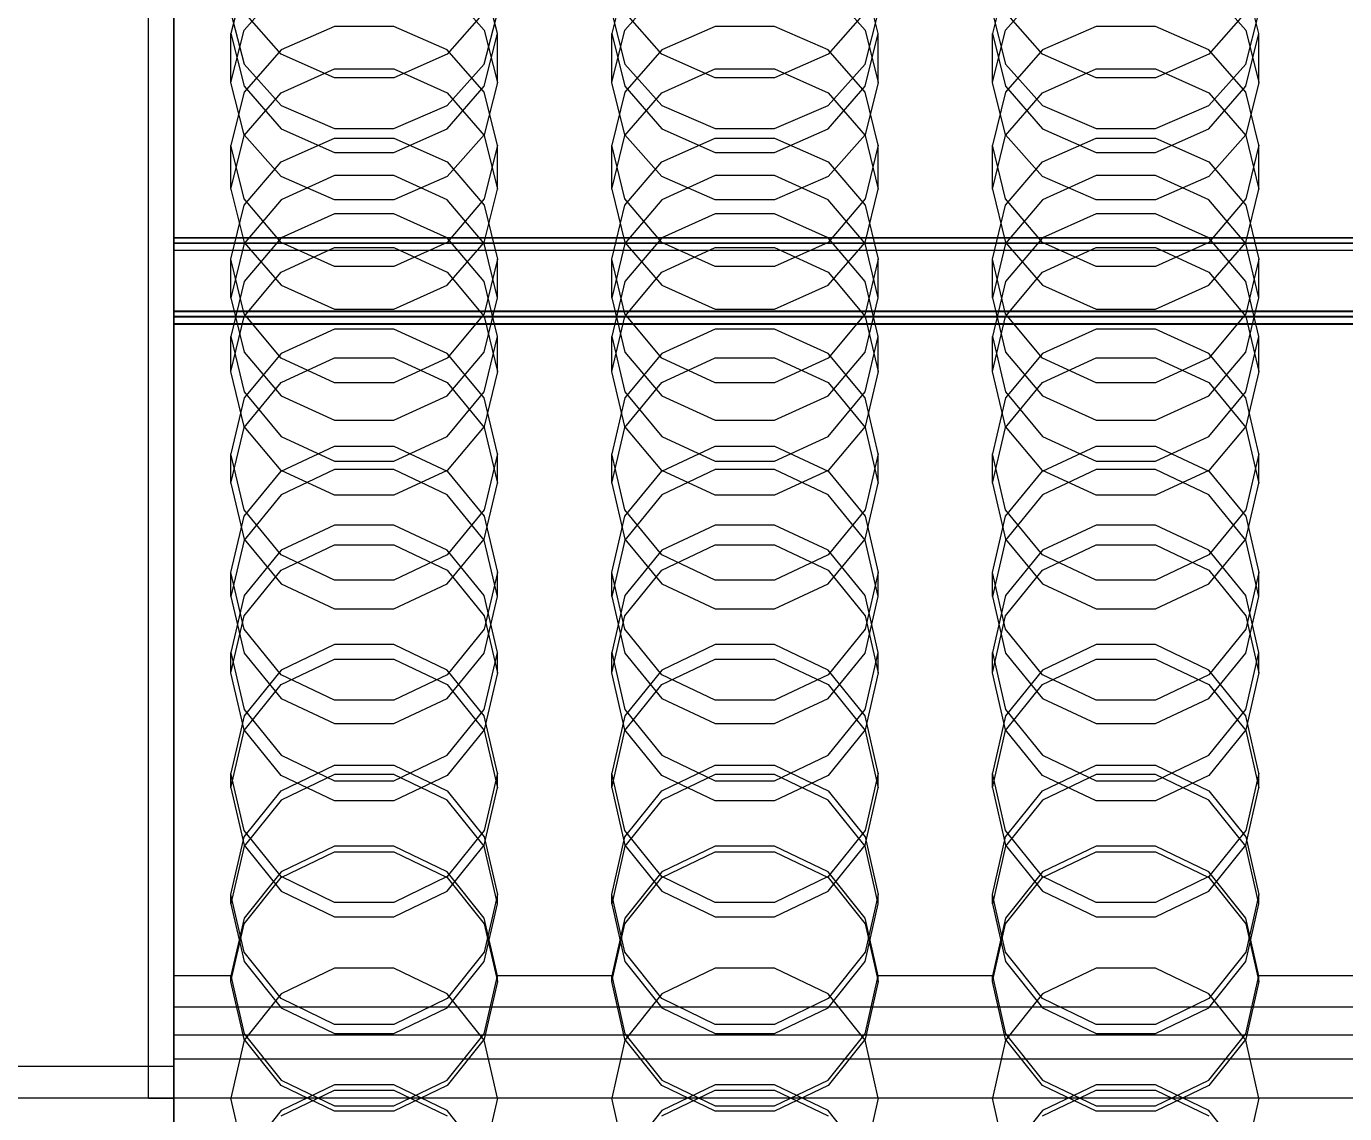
# Model space of a CAD drawing. Header units: millimetres. Extents: x -191664 to 191490, y -197311 to 10263.
# Drawn here: x 1786.8 to 1994.5, y -117477.5 to -117306.2 of the extents above; entities that cross this region are included whole.
import ezdxf

# ---------------------------------------------------------------- set-up
doc = ezdxf.new("R2010")
doc.units = ezdxf.units.MM
for name, color, linetype, lineweight in [('COTAS_P', 1, 'Continuous', 0), ('DET_briquetadora_frontal', 7, 'Continuous', 0), ('R15_COTAS_TRANSPORTE_P', 1, 'Continuous', 0)]:
    doc.layers.add(name, color=color, linetype=linetype, lineweight=lineweight)
doc.dimstyles.new('PLANTA_20', dxfattribs={"dimtxt": 50, "dimasz": 30, "dimexe": 30, "dimexo": 16, "dimgap": 20, "dimtad": 1, "dimtih": 1, "dimtoh": 1, "dimdec": 1, "dimzin": 0, "dimdsep": 46, "dimcen": 0.09, "dimadec": 0, "dimazin": 0, "dimtfac": 1, "dimtdec": 4, "dimtofl": 0, "dimtmove": 0, "dimatfit": 3, "dimfxl": 1, "dimtolj": 1, "dimtzin": 0, "dimarcsym": 0})

# ---------------------------------------------------------------- blocks, each defined once
blk = doc.blocks.new('*D85')
at = {"layer": 'COTAS_P', "color": 0, "lineweight": -2, "transparency": 16777216}
for p, q in [((1974, -116532.75), (1660, -116532.75)), ((1690, -119170), (1690, -116562.75)), ((1974, -119200), (1660, -119200))]:
    blk.add_line(p, q, dxfattribs=at)
at = {"layer": 'COTAS_P', "color": 0, "transparency": 16777216}
for points in [[(1685, -116562.75), (1695, -116562.75), (1690, -116532.75)], [(1685, -119170), (1695, -119170), (1690, -119200)]]:
    blk.add_solid(points, dxfattribs=at)
at = {"layer": 'Defpoints', "color": 0, "transparency": 16777216}
for p in [(1690, -116532.75), (1990, -116532.75), (1990, -119200)]:
    blk.add_point(p, dxfattribs=at)
blk = doc.blocks.new('*D133')
at = {"layer": 'Defpoints', "color": 0, "transparency": 16777216}
for p in [(439.69, -194147.98), (217.89, -194406.09), (-500, -194490), (-500, -194490), (500, -194490)]:
    blk.add_point(p, dxfattribs=at)
at = {"layer": 'R15_COTAS_TRANSPORTE_P', "color": 0, "lineweight": -2, "transparency": 16777216}
blk.add_arc((-500, -194490), 722.77, 2.37834, 17.62166, dxfattribs=at)
at = {"layer": 'R15_COTAS_TRANSPORTE_P', "color": 0, "transparency": 16777216}
for points in [[(184.12, -194272.81), (193.59, -194269.58), (179.18, -194242.8)], [(227.15, -194459.9), (217.15, -194460.11), (222.77, -194490)]]:
    blk.add_solid(points, dxfattribs=at)

msp = doc.modelspace()

# ---------------------------------------------------------------- linework, layer by layer
at = {"layer": 'DET_briquetadora_frontal', "color": 9, "true_color": 0xb9c3c2}
for p, q in [((1810, -117307.04), (1810, -117296.58)), ((1821.08, -117299.1), (1819, -117307.29)), ((1861, -117307.29), (1858.92, -117299.1)), ((1881.08, -117299.1), (1879, -117307.29)), ((1921, -117307.29), (1918.92, -117299.1)), ((1941.08, -117299.1), (1939, -117307.29)), ((1981, -117307.29), (1978.92, -117299.1)), ((1810, -117299.7), (1810, -117308.73)), ((1810, -117301.7), (1810, -117319.74)), ((1821.08, -117306.75), (1826.91, -117300.15)), ((1853.09, -117300.15), (1858.92, -117306.75)), ((1881.08, -117306.75), (1886.91, -117300.15)), ((1913.09, -117300.15), (1918.92, -117306.75)), ((1941.08, -117306.75), (1946.91, -117300.15)), ((1973.09, -117300.15), (1978.92, -117306.75)), ((1810, -117320.31), (1810, -117302.26)), ((1810, -117320.88), (1810, -117302.81)), ((1819, -117304), (1821.08, -117312.11)), ((1826.91, -117310.54), (1821.08, -117303.93)), ((1858.92, -117303.93), (1853.09, -117310.54)), ((1858.92, -117312.11), (1861, -117304)), ((1879, -117304), (1881.08, -117312.11)), ((1886.91, -117310.54), (1881.08, -117303.93)), ((1918.92, -117303.93), (1913.09, -117310.54)), ((1918.92, -117312.11), (1921, -117304)), ((1939, -117304), (1941.08, -117312.11)), ((1946.91, -117310.54), (1941.08, -117303.93)), ((1978.92, -117303.93), (1973.09, -117310.54)), ((1978.92, -117312.11), (1981, -117304)), ((1810, -117311.3), (1810, -117307.04)), ((1819, -117314.99), (1821.08, -117306.75)), ((1819, -117314.99), (1819, -117307.29)), ((1819, -117307.29), (1821.08, -117315.57)), ((1835.33, -117306.18), (1826.91, -117309.86)), ((1844.67, -117306.18), (1835.33, -117306.18)), ((1853.09, -117309.86), (1844.67, -117306.18)), ((1858.92, -117306.75), (1861, -117314.99)), ((1858.92, -117315.57), (1861, -117307.29)), ((1861, -117314.99), (1861, -117307.29)), ((1879, -117314.99), (1881.08, -117306.75)), ((1879, -117314.99), (1879, -117307.29)), ((1879, -117307.29), (1881.08, -117315.57)), ((1895.33, -117306.18), (1886.91, -117309.86)), ((1904.67, -117306.18), (1895.33, -117306.18)), ((1913.09, -117309.86), (1904.67, -117306.18)), ((1918.92, -117306.75), (1921, -117314.99)), ((1918.92, -117315.57), (1921, -117307.29)), ((1921, -117314.99), (1921, -117307.29)), ((1939, -117314.99), (1941.08, -117306.75)), ((1939, -117314.99), (1939, -117307.29)), ((1939, -117307.29), (1941.08, -117315.57)), ((1955.33, -117306.18), (1946.91, -117309.86)), ((1964.67, -117306.18), (1955.33, -117306.18)), ((1973.09, -117309.86), (1964.67, -117306.18)), ((1978.92, -117306.75), (1981, -117314.99)), ((1978.92, -117315.57), (1981, -117307.29)), ((1981, -117314.99), (1981, -117307.29)), ((1810, -117308.73), (1810, -117311.3)), ((1826.91, -117309.86), (1821.08, -117316.51)), ((1858.92, -117316.51), (1853.09, -117309.86)), ((1886.91, -117309.86), (1881.08, -117316.51)), ((1918.92, -117316.51), (1913.09, -117309.86)), ((1946.91, -117309.86), (1941.08, -117316.51)), ((1978.92, -117316.51), (1973.09, -117309.86)), ((1821.08, -117312.11), (1826.91, -117318.61)), ((1835.33, -117314.24), (1826.91, -117310.54)), ((1853.09, -117310.54), (1844.67, -117314.24)), ((1853.09, -117318.61), (1858.92, -117312.11)), ((1881.08, -117312.11), (1886.91, -117318.61)), ((1895.33, -117314.24), (1886.91, -117310.54)), ((1913.09, -117310.54), (1904.67, -117314.24)), ((1913.09, -117318.61), (1918.92, -117312.11)), ((1941.08, -117312.11), (1946.91, -117318.61)), ((1955.33, -117314.24), (1946.91, -117310.54)), ((1973.09, -117310.54), (1964.67, -117314.24)), ((1973.09, -117318.61), (1978.92, -117312.11)), ((1826.91, -117316.61), (1835.33, -117312.87)), ((1835.33, -117312.87), (1844.67, -117312.87)), ((1844.67, -117312.87), (1853.09, -117316.61)), ((1886.91, -117316.61), (1895.33, -117312.87)), ((1895.33, -117312.87), (1904.67, -117312.87)), ((1904.67, -117312.87), (1913.09, -117316.61)), ((1946.91, -117316.61), (1955.33, -117312.87)), ((1955.33, -117312.87), (1964.67, -117312.87)), ((1964.67, -117312.87), (1973.09, -117316.61)), ((1821.08, -117323.22), (1819, -117314.99)), ((1821.08, -117315.57), (1826.91, -117322.28)), ((1844.67, -117314.24), (1835.33, -117314.24)), ((1853.09, -117322.28), (1858.92, -117315.57)), ((1861, -117314.99), (1858.92, -117323.22)), ((1881.08, -117323.22), (1879, -117314.99)), ((1881.08, -117315.57), (1886.91, -117322.28)), ((1904.67, -117314.24), (1895.33, -117314.24)), ((1913.09, -117322.28), (1918.92, -117315.57)), ((1921, -117314.99), (1918.92, -117323.22)), ((1941.08, -117323.22), (1939, -117314.99)), ((1941.08, -117315.57), (1946.91, -117322.28)), ((1964.67, -117314.24), (1955.33, -117314.24)), ((1973.09, -117322.28), (1978.92, -117315.57)), ((1981, -117314.99), (1978.92, -117323.22)), ((1821.08, -117316.51), (1819, -117324.89)), ((1821.08, -117323.36), (1826.91, -117316.61)), ((1853.09, -117316.61), (1858.92, -117323.36)), ((1861, -117324.89), (1858.92, -117316.51)), ((1881.08, -117316.51), (1879, -117324.89)), ((1881.08, -117323.36), (1886.91, -117316.61)), ((1913.09, -117316.61), (1918.92, -117323.36)), ((1921, -117324.89), (1918.92, -117316.51)), ((1941.08, -117316.51), (1939, -117324.89)), ((1941.08, -117323.36), (1946.91, -117316.61)), ((1973.09, -117316.61), (1978.92, -117323.36)), ((1981, -117324.89), (1978.92, -117316.51)), ((1810, -117319.74), (1810, -117338.19)), ((1810, -117338.77), (1810, -117320.31)), ((1826.91, -117318.61), (1835.33, -117322.22)), ((1844.67, -117322.22), (1853.09, -117318.61)), ((1886.91, -117318.61), (1895.33, -117322.22)), ((1904.67, -117322.22), (1913.09, -117318.61)), ((1946.91, -117318.61), (1955.33, -117322.22)), ((1964.67, -117322.22), (1973.09, -117318.61)), ((1810, -117339.35), (1810, -117320.88)), ((1826.91, -117322.28), (1835.33, -117326.03)), ((1835.33, -117322.22), (1844.67, -117322.22)), ((1844.67, -117326.03), (1853.09, -117322.28)), ((1886.91, -117322.28), (1895.33, -117326.03)), ((1895.33, -117322.22), (1904.67, -117322.22)), ((1904.67, -117326.03), (1913.09, -117322.28)), ((1946.91, -117322.28), (1955.33, -117326.03)), ((1955.33, -117322.22), (1964.67, -117322.22)), ((1964.67, -117326.03), (1973.09, -117322.28)), ((1819, -117331.78), (1821.08, -117323.36)), ((1826.91, -117329.83), (1821.08, -117323.22)), ((1826.91, -117327.51), (1835.33, -117323.76)), ((1835.33, -117323.76), (1844.67, -117323.76)), ((1844.67, -117323.76), (1853.09, -117327.51)), ((1858.92, -117323.22), (1853.09, -117329.83)), ((1858.92, -117323.36), (1861, -117331.78)), ((1879, -117331.78), (1881.08, -117323.36)), ((1886.91, -117329.83), (1881.08, -117323.22)), ((1886.91, -117327.51), (1895.33, -117323.76)), ((1895.33, -117323.76), (1904.67, -117323.76)), ((1904.67, -117323.76), (1913.09, -117327.51)), ((1918.92, -117323.22), (1913.09, -117329.83)), ((1918.92, -117323.36), (1921, -117331.78)), ((1939, -117331.78), (1941.08, -117323.36)), ((1946.91, -117329.83), (1941.08, -117323.22)), ((1946.91, -117327.51), (1955.33, -117323.76)), ((1955.33, -117323.76), (1964.67, -117323.76)), ((1964.67, -117323.76), (1973.09, -117327.51)), ((1978.92, -117323.22), (1973.09, -117329.83)), ((1978.92, -117323.36), (1981, -117331.78)), ((1821.08, -117333.35), (1819, -117324.89)), ((1819, -117331.78), (1819, -117324.89)), ((1835.33, -117326.03), (1844.67, -117326.03)), ((1861, -117324.89), (1858.92, -117333.35)), ((1861, -117331.78), (1861, -117324.89)), ((1881.08, -117333.35), (1879, -117324.89)), ((1879, -117331.78), (1879, -117324.89)), ((1895.33, -117326.03), (1904.67, -117326.03)), ((1921, -117324.89), (1918.92, -117333.35)), ((1921, -117331.78), (1921, -117324.89)), ((1941.08, -117333.35), (1939, -117324.89)), ((1939, -117331.78), (1939, -117324.89)), ((1955.33, -117326.03), (1964.67, -117326.03)), ((1981, -117324.89), (1978.92, -117333.35)), ((1981, -117331.78), (1981, -117324.89)), ((1821.08, -117334.31), (1826.91, -117327.51)), ((1853.09, -117327.51), (1858.92, -117334.31)), ((1881.08, -117334.31), (1886.91, -117327.51)), ((1913.09, -117327.51), (1918.92, -117334.31)), ((1941.08, -117334.31), (1946.91, -117327.51)), ((1973.09, -117327.51), (1978.92, -117334.31)), ((1835.33, -117329.64), (1826.91, -117333.46)), ((1835.33, -117333.5), (1826.91, -117329.83)), ((1844.67, -117329.64), (1835.33, -117329.64)), ((1853.09, -117333.46), (1844.67, -117329.64)), ((1853.09, -117329.83), (1844.67, -117333.5)), ((1895.33, -117329.64), (1886.91, -117333.46)), ((1895.33, -117333.5), (1886.91, -117329.83)), ((1904.67, -117329.64), (1895.33, -117329.64)), ((1913.09, -117333.46), (1904.67, -117329.64)), ((1913.09, -117329.83), (1904.67, -117333.5)), ((1955.33, -117329.64), (1946.91, -117333.46)), ((1955.33, -117333.5), (1946.91, -117329.83)), ((1964.67, -117329.64), (1955.33, -117329.64)), ((1973.09, -117333.46), (1964.67, -117329.64)), ((1973.09, -117329.83), (1964.67, -117333.5)), ((1819, -117331.78), (1821.08, -117340.2)), ((1858.92, -117340.2), (1861, -117331.78)), ((1879, -117331.78), (1881.08, -117340.2)), ((1918.92, -117340.2), (1921, -117331.78)), ((1939, -117331.78), (1941.08, -117340.2)), ((1978.92, -117340.2), (1981, -117331.78)), ((1819, -117342.85), (1821.08, -117334.31)), ((1826.91, -117340.19), (1821.08, -117333.35)), ((1826.91, -117333.46), (1821.08, -117340.34)), ((1844.67, -117333.5), (1835.33, -117333.5)), ((1858.92, -117333.35), (1853.09, -117340.19)), ((1858.92, -117340.34), (1853.09, -117333.46)), ((1858.92, -117334.31), (1861, -117342.85)), ((1879, -117342.85), (1881.08, -117334.31)), ((1886.91, -117340.19), (1881.08, -117333.35)), ((1886.91, -117333.46), (1881.08, -117340.34)), ((1904.67, -117333.5), (1895.33, -117333.5)), ((1918.92, -117333.35), (1913.09, -117340.19)), ((1918.92, -117340.34), (1913.09, -117333.46)), ((1918.92, -117334.31), (1921, -117342.85)), ((1939, -117342.85), (1941.08, -117334.31)), ((1946.91, -117340.19), (1941.08, -117333.35)), ((1946.91, -117333.46), (1941.08, -117340.34)), ((1964.67, -117333.5), (1955.33, -117333.5)), ((1978.92, -117333.35), (1973.09, -117340.19)), ((1978.92, -117340.34), (1973.09, -117333.46)), ((1978.92, -117334.31), (1981, -117342.85)), ((1835.33, -117335.68), (1826.91, -117339.48)), ((1844.67, -117335.68), (1835.33, -117335.68)), ((1853.09, -117339.48), (1844.67, -117335.68)), ((1895.33, -117335.68), (1886.91, -117339.48)), ((1904.67, -117335.68), (1895.33, -117335.68)), ((1913.09, -117339.48), (1904.67, -117335.68)), ((1955.33, -117335.68), (1946.91, -117339.48)), ((1964.67, -117335.68), (1955.33, -117335.68)), ((1973.09, -117339.48), (1964.67, -117335.68)), ((1810, -117338.19), (1810, -117356.98)), ((1810, -117357.57), (1810, -117338.77)), ((1810, -117358.17), (1810, -117339.35)), ((1810, -117339.43), (1810, -117341.39)), ((1810, -117351.03), (1810, -117339.43)), ((1810, -117339.43), (2170, -117339.43)), ((1810, -117339.54), (1810, -117341.49)), ((1810, -117351.12), (1810, -117339.54)), ((2170, -117339.54), (1810, -117339.54)), ((1810, -117340.25), (1810, -117351.86)), ((1810, -117340.25), (2170, -117340.25)), ((1810, -117340.35), (1810, -117351.95)), ((2170, -117340.35), (1810, -117340.35)), ((1821.08, -117340.34), (1819, -117348.92)), ((1826.91, -117339.48), (1821.08, -117346.37)), ((1821.08, -117340.2), (1826.91, -117346.95)), ((1835.33, -117344.01), (1826.91, -117340.19)), ((1826.91, -117344.88), (1835.33, -117341.02)), ((1835.33, -117341.02), (1844.67, -117341.02)), ((1853.09, -117340.19), (1844.67, -117344.01)), ((1844.67, -117341.02), (1853.09, -117344.88)), ((1858.92, -117346.37), (1853.09, -117339.48)), ((1853.09, -117346.95), (1858.92, -117340.2)), ((1861, -117348.92), (1858.92, -117340.34)), ((1881.08, -117340.34), (1879, -117348.92)), ((1886.91, -117339.48), (1881.08, -117346.37)), ((1881.08, -117340.2), (1886.91, -117346.95)), ((1895.33, -117344.01), (1886.91, -117340.19)), ((1886.91, -117344.88), (1895.33, -117341.02)), ((1895.33, -117341.02), (1904.67, -117341.02)), ((1913.09, -117340.19), (1904.67, -117344.01)), ((1904.67, -117341.02), (1913.09, -117344.88)), ((1918.92, -117346.37), (1913.09, -117339.48)), ((1913.09, -117346.95), (1918.92, -117340.2)), ((1921, -117348.92), (1918.92, -117340.34)), ((1941.08, -117340.34), (1939, -117348.92)), ((1946.91, -117339.48), (1941.08, -117346.37)), ((1941.08, -117340.2), (1946.91, -117346.95)), ((1955.33, -117344.01), (1946.91, -117340.19)), ((1946.91, -117344.88), (1955.33, -117341.02)), ((1955.33, -117341.02), (1964.67, -117341.02)), ((1973.09, -117340.19), (1964.67, -117344.01)), ((1964.67, -117341.02), (1973.09, -117344.88)), ((1978.92, -117346.37), (1973.09, -117339.48)), ((1973.09, -117346.95), (1978.92, -117340.2)), ((1981, -117348.92), (1978.92, -117340.34)), ((1810, -117341.39), (1810, -117352.99)), ((1810, -117341.39), (2170, -117341.39)), ((1810, -117341.49), (1810, -117353.07)), ((2170, -117341.49), (1810, -117341.49)), ((1821.08, -117351.47), (1819, -117342.85)), ((1819, -117348.92), (1819, -117342.85)), ((1861, -117342.85), (1858.92, -117351.47)), ((1861, -117348.92), (1861, -117342.85)), ((1881.08, -117351.47), (1879, -117342.85)), ((1879, -117348.92), (1879, -117342.85)), ((1921, -117342.85), (1918.92, -117351.47)), ((1921, -117348.92), (1921, -117342.85)), ((1941.08, -117351.47), (1939, -117342.85)), ((1939, -117348.92), (1939, -117342.85)), ((1981, -117342.85), (1978.92, -117351.47)), ((1981, -117348.92), (1981, -117342.85)), ((1821.08, -117351.84), (1826.91, -117344.88)), ((1844.67, -117344.01), (1835.33, -117344.01)), ((1853.09, -117344.88), (1858.92, -117351.84)), ((1881.08, -117351.84), (1886.91, -117344.88)), ((1904.67, -117344.01), (1895.33, -117344.01)), ((1913.09, -117344.88), (1918.92, -117351.84)), ((1941.08, -117351.84), (1946.91, -117344.88)), ((1964.67, -117344.01), (1955.33, -117344.01)), ((1973.09, -117344.88), (1978.92, -117351.84)), ((1821.08, -117346.37), (1819, -117355.01)), ((1826.91, -117346.95), (1835.33, -117350.7)), ((1844.67, -117350.7), (1853.09, -117346.95)), ((1861, -117355.01), (1858.92, -117346.37)), ((1881.08, -117346.37), (1879, -117355.01)), ((1886.91, -117346.95), (1895.33, -117350.7)), ((1904.67, -117350.7), (1913.09, -117346.95)), ((1921, -117355.01), (1918.92, -117346.37)), ((1941.08, -117346.37), (1939, -117355.01)), ((1946.91, -117346.95), (1955.33, -117350.7)), ((1964.67, -117350.7), (1973.09, -117346.95)), ((1981, -117355.01), (1978.92, -117346.37)), ((1819, -117348.92), (1821.08, -117357.5)), ((1858.92, -117357.5), (1861, -117348.92)), ((1879, -117348.92), (1881.08, -117357.5)), ((1918.92, -117357.5), (1921, -117348.92)), ((1939, -117348.92), (1941.08, -117357.5)), ((1978.92, -117357.5), (1981, -117348.92)), ((2170, -117351.03), (1810, -117351.03)), ((1810, -117354.72), (1810, -117351.03)), ((1810, -117354.8), (1810, -117351.12)), ((2170, -117351.12), (1810, -117351.12)), ((1826.91, -117358.43), (1821.08, -117351.47)), ((1835.33, -117350.7), (1844.67, -117350.7)), ((1858.92, -117351.47), (1853.09, -117358.43)), ((1886.91, -117358.43), (1881.08, -117351.47)), ((1895.33, -117350.7), (1904.67, -117350.7)), ((1918.92, -117351.47), (1913.09, -117358.43)), ((1946.91, -117358.43), (1941.08, -117351.47)), ((1955.33, -117350.7), (1964.67, -117350.7)), ((1978.92, -117351.47), (1973.09, -117358.43)), ((2170, -117351.86), (1810, -117351.86)), ((1810, -117356.49), (1810, -117351.86)), ((1810, -117356.56), (1810, -117351.95)), ((2170, -117351.95), (1810, -117351.95)), ((1810, -117352.99), (1810, -117358.55)), ((1810, -117352.99), (2170, -117352.99)), ((1810, -117353.07), (2170, -117353.07)), ((1810, -117353.07), (1810, -117358.61)), ((1819, -117360.52), (1821.08, -117351.84)), ((1858.92, -117351.84), (1861, -117360.52)), ((1879, -117360.52), (1881.08, -117351.84)), ((1918.92, -117351.84), (1921, -117360.52)), ((1939, -117360.52), (1941.08, -117351.84)), ((1978.92, -117351.84), (1981, -117360.52)), ((1810, -117361.36), (1810, -117354.72)), ((1810, -117361.42), (1810, -117354.8)), ((1819, -117360.52), (1819, -117355.01)), ((1819, -117355.01), (1821.08, -117363.72)), ((1835.33, -117353.84), (1826.91, -117357.71)), ((1844.67, -117353.84), (1835.33, -117353.84)), ((1853.09, -117357.71), (1844.67, -117353.84)), ((1858.92, -117363.72), (1861, -117355.01)), ((1861, -117360.52), (1861, -117355.01)), ((1879, -117360.52), (1879, -117355.01)), ((1879, -117355.01), (1881.08, -117363.72)), ((1895.33, -117353.84), (1886.91, -117357.71)), ((1904.67, -117353.84), (1895.33, -117353.84)), ((1913.09, -117357.71), (1904.67, -117353.84)), ((1918.92, -117363.72), (1921, -117355.01)), ((1921, -117360.52), (1921, -117355.01)), ((1939, -117360.52), (1939, -117355.01)), ((1939, -117355.01), (1941.08, -117363.72)), ((1955.33, -117353.84), (1946.91, -117357.71)), ((1964.67, -117353.84), (1955.33, -117353.84)), ((1973.09, -117357.71), (1964.67, -117353.84)), ((1978.92, -117363.72), (1981, -117355.01)), ((1981, -117360.52), (1981, -117355.01)), ((1810, -117364.02), (1810, -117356.49)), ((1810, -117364.08), (1810, -117356.56)), ((1810, -117356.98), (1810, -117376.08)), ((1810, -117376.68), (1810, -117357.57)), ((1821.08, -117357.5), (1826.91, -117364.38)), ((1826.91, -117357.71), (1821.08, -117364.7)), ((1853.09, -117364.38), (1858.92, -117357.5)), ((1858.92, -117364.7), (1853.09, -117357.71)), ((1881.08, -117357.5), (1886.91, -117364.38)), ((1886.91, -117357.71), (1881.08, -117364.7)), ((1913.09, -117364.38), (1918.92, -117357.5)), ((1918.92, -117364.7), (1913.09, -117357.71)), ((1941.08, -117357.5), (1946.91, -117364.38)), ((1946.91, -117357.71), (1941.08, -117364.7)), ((1973.09, -117364.38), (1978.92, -117357.5)), ((1978.92, -117364.7), (1973.09, -117357.71)), ((1810, -117377.28), (1810, -117358.17)), ((1810, -117358.55), (1810, -117366.95)), ((1810, -117358.61), (1810, -117367)), ((1826.91, -117362.28), (1835.33, -117358.36)), ((1835.33, -117362.31), (1826.91, -117358.43)), ((1835.33, -117358.36), (1844.67, -117358.36)), ((1844.67, -117358.36), (1853.09, -117362.28)), ((1853.09, -117358.43), (1844.67, -117362.31)), ((1886.91, -117362.28), (1895.33, -117358.36)), ((1895.33, -117362.31), (1886.91, -117358.43)), ((1895.33, -117358.36), (1904.67, -117358.36)), ((1904.67, -117358.36), (1913.09, -117362.28)), ((1913.09, -117358.43), (1904.67, -117362.31)), ((1946.91, -117362.28), (1955.33, -117358.36)), ((1955.33, -117362.31), (1946.91, -117358.43)), ((1955.33, -117358.36), (1964.67, -117358.36)), ((1964.67, -117358.36), (1973.09, -117362.28)), ((1973.09, -117358.43), (1964.67, -117362.31)), ((1810, -117370.78), (1810, -117361.36)), ((1810, -117370.83), (1810, -117361.42)), ((1821.08, -117369.19), (1819, -117360.52)), ((1861, -117360.52), (1858.92, -117369.19)), ((1881.08, -117369.19), (1879, -117360.52)), ((1921, -117360.52), (1918.92, -117369.19)), ((1941.08, -117369.19), (1939, -117360.52)), ((1981, -117360.52), (1978.92, -117369.19)), ((1810, -117374.27), (1810, -117364.02)), ((1821.08, -117369.34), (1826.91, -117362.28)), ((1821.08, -117363.72), (1826.91, -117370.75)), ((1844.67, -117362.31), (1835.33, -117362.31)), ((1853.09, -117362.28), (1858.92, -117369.34)), ((1853.09, -117370.75), (1858.92, -117363.72)), ((1881.08, -117369.34), (1886.91, -117362.28)), ((1881.08, -117363.72), (1886.91, -117370.75)), ((1904.67, -117362.31), (1895.33, -117362.31)), ((1913.09, -117362.28), (1918.92, -117369.34)), ((1913.09, -117370.75), (1918.92, -117363.72)), ((1941.08, -117369.34), (1946.91, -117362.28)), ((1941.08, -117363.72), (1946.91, -117370.75)), ((1964.67, -117362.31), (1955.33, -117362.31)), ((1973.09, -117362.28), (1978.92, -117369.34)), ((1973.09, -117370.75), (1978.92, -117363.72)), ((1810, -117374.32), (1810, -117364.08)), ((1821.08, -117364.7), (1819, -117373.48)), ((1826.91, -117364.38), (1835.33, -117368.2)), ((1844.67, -117368.2), (1853.09, -117364.38)), ((1861, -117373.48), (1858.92, -117364.7)), ((1881.08, -117364.7), (1879, -117373.48)), ((1886.91, -117364.38), (1895.33, -117368.2)), ((1904.67, -117368.2), (1913.09, -117364.38)), ((1921, -117373.48), (1918.92, -117364.7)), ((1941.08, -117364.7), (1939, -117373.48)), ((1946.91, -117364.38), (1955.33, -117368.2)), ((1964.67, -117368.2), (1973.09, -117364.38)), ((1981, -117373.48), (1978.92, -117364.7)), ((1810, -117366.95), (1810, -117378)), ((1810, -117367), (1810, -117378.04)), ((1835.33, -117368.2), (1844.67, -117368.2)), ((1895.33, -117368.2), (1904.67, -117368.2)), ((1955.33, -117368.2), (1964.67, -117368.2)), ((1819, -117378.14), (1821.08, -117369.34)), ((1826.91, -117376.15), (1821.08, -117369.19)), ((1858.92, -117369.19), (1853.09, -117376.15)), ((1858.92, -117369.34), (1861, -117378.14)), ((1879, -117378.14), (1881.08, -117369.34)), ((1886.91, -117376.15), (1881.08, -117369.19)), ((1918.92, -117369.19), (1913.09, -117376.15)), ((1918.92, -117369.34), (1921, -117378.14)), ((1939, -117378.14), (1941.08, -117369.34)), ((1946.91, -117376.15), (1941.08, -117369.19)), ((1978.92, -117369.19), (1973.09, -117376.15)), ((1978.92, -117369.34), (1981, -117378.14)), ((1810, -117382.75), (1810, -117370.78)), ((1810, -117382.79), (1810, -117370.83)), ((1826.91, -117370.75), (1835.33, -117374.66)), ((1826.91, -117376.22), (1835.33, -117372.29)), ((1835.33, -117372.29), (1844.67, -117372.29)), ((1844.67, -117374.66), (1853.09, -117370.75)), ((1844.67, -117372.29), (1853.09, -117376.22)), ((1886.91, -117370.75), (1895.33, -117374.66)), ((1886.91, -117376.22), (1895.33, -117372.29)), ((1895.33, -117372.29), (1904.67, -117372.29)), ((1904.67, -117374.66), (1913.09, -117370.75)), ((1904.67, -117372.29), (1913.09, -117376.22)), ((1946.91, -117370.75), (1955.33, -117374.66)), ((1946.91, -117376.22), (1955.33, -117372.29)), ((1955.33, -117372.29), (1964.67, -117372.29)), ((1964.67, -117374.66), (1973.09, -117370.75)), ((1964.67, -117372.29), (1973.09, -117376.22)), ((1810, -117375.94), (1810, -117374)), ((1810, -117377.03), (1810, -117374.12)), ((1810, -117374.12), (1810, -117375.09)), ((1810, -117386.98), (1810, -117374.27)), ((1810, -117387.02), (1810, -117374.32)), ((1821.08, -117382.31), (1819, -117373.48)), ((1819, -117378.14), (1819, -117373.48)), ((1861, -117373.48), (1858.92, -117382.31)), ((1861, -117378.14), (1861, -117373.48)), ((1881.08, -117382.31), (1879, -117373.48)), ((1879, -117378.14), (1879, -117373.48)), ((1921, -117373.48), (1918.92, -117382.31)), ((1921, -117378.14), (1921, -117373.48)), ((1941.08, -117382.31), (1939, -117373.48)), ((1939, -117378.14), (1939, -117373.48)), ((1981, -117373.48), (1978.92, -117382.31)), ((1981, -117378.14), (1981, -117373.48)), ((1810, -117375.09), (1810, -117379.9)), ((1810, -117381.69), (1810, -117375.94)), ((1810, -117376.08), (1810, -117395.43)), ((1821.08, -117383.31), (1826.91, -117376.22)), ((1835.33, -117375.98), (1826.91, -117379.94)), ((1835.33, -117380.01), (1826.91, -117376.15)), ((1835.33, -117374.66), (1844.67, -117374.66)), ((1844.67, -117375.98), (1835.33, -117375.98)), ((1853.09, -117379.94), (1844.67, -117375.98)), ((1853.09, -117376.15), (1844.67, -117380.01)), ((1853.09, -117376.22), (1858.92, -117383.31)), ((1881.08, -117383.31), (1886.91, -117376.22)), ((1895.33, -117375.98), (1886.91, -117379.94)), ((1895.33, -117380.01), (1886.91, -117376.15)), ((1895.33, -117374.66), (1904.67, -117374.66)), ((1904.67, -117375.98), (1895.33, -117375.98)), ((1913.09, -117379.94), (1904.67, -117375.98)), ((1913.09, -117376.15), (1904.67, -117380.01)), ((1913.09, -117376.22), (1918.92, -117383.31)), ((1941.08, -117383.31), (1946.91, -117376.22)), ((1955.33, -117375.98), (1946.91, -117379.94)), ((1955.33, -117380.01), (1946.91, -117376.15)), ((1955.33, -117374.66), (1964.67, -117374.66)), ((1964.67, -117375.98), (1955.33, -117375.98)), ((1973.09, -117379.94), (1964.67, -117375.98)), ((1973.09, -117376.15), (1964.67, -117380.01)), ((1973.09, -117376.22), (1978.92, -117383.31)), ((1810, -117396.04), (1810, -117376.68)), ((1810, -117383.7), (1810, -117377.03)), ((1810, -117396.65), (1810, -117377.28)), ((1810, -117378), (1810, -117391.43)), ((1810, -117378.04), (1810, -117391.46)), ((1819, -117378.14), (1821.08, -117386.94)), ((1858.92, -117386.94), (1861, -117378.14)), ((1879, -117378.14), (1881.08, -117386.94)), ((1918.92, -117386.94), (1921, -117378.14)), ((1939, -117378.14), (1941.08, -117386.94)), ((1978.92, -117386.94), (1981, -117378.14)), ((1810, -117379.9), (1810, -117388.37)), ((1826.91, -117379.94), (1821.08, -117387.09)), ((1844.67, -117380.01), (1835.33, -117380.01)), ((1858.92, -117387.09), (1853.09, -117379.94)), ((1886.91, -117379.94), (1881.08, -117387.09)), ((1904.67, -117380.01), (1895.33, -117380.01)), ((1918.92, -117387.09), (1913.09, -117379.94)), ((1946.91, -117379.94), (1941.08, -117387.09)), ((1964.67, -117380.01), (1955.33, -117380.01)), ((1978.92, -117387.09), (1973.09, -117379.94)), ((1810, -117391.02), (1810, -117381.69)), ((1826.91, -117389.43), (1821.08, -117382.31)), ((1858.92, -117382.31), (1853.09, -117389.43)), ((1886.91, -117389.43), (1881.08, -117382.31)), ((1918.92, -117382.31), (1913.09, -117389.43)), ((1946.91, -117389.43), (1941.08, -117382.31)), ((1978.92, -117382.31), (1973.09, -117389.43)), ((1810, -117396.98), (1810, -117382.75)), ((1810, -117397.01), (1810, -117382.79)), ((1810, -117393.88), (1810, -117383.7)), ((1819, -117392.19), (1821.08, -117383.31)), ((1835.33, -117384.73), (1826.91, -117388.69)), ((1844.67, -117384.73), (1835.33, -117384.73)), ((1853.09, -117388.69), (1844.67, -117384.73)), ((1858.92, -117383.31), (1861, -117392.19)), ((1879, -117392.19), (1881.08, -117383.31)), ((1895.33, -117384.73), (1886.91, -117388.69)), ((1904.67, -117384.73), (1895.33, -117384.73)), ((1913.09, -117388.69), (1904.67, -117384.73)), ((1918.92, -117383.31), (1921, -117392.19)), ((1939, -117392.19), (1941.08, -117383.31)), ((1955.33, -117384.73), (1946.91, -117388.69)), ((1964.67, -117384.73), (1955.33, -117384.73)), ((1973.09, -117388.69), (1964.67, -117384.73)), ((1978.92, -117383.31), (1981, -117392.19)), ((1810, -117401.85), (1810, -117386.98)), ((1810, -117401.88), (1810, -117387.02)), ((1810, -117388.37), (1810, -117400.16)), ((1821.08, -117387.09), (1819, -117395.99)), ((1821.08, -117386.94), (1826.91, -117394)), ((1826.91, -117388.69), (1821.08, -117395.83)), ((1826.91, -117391.85), (1835.33, -117387.86)), ((1835.33, -117387.86), (1844.67, -117387.86)), ((1844.67, -117387.86), (1853.09, -117391.85)), ((1853.09, -117394), (1858.92, -117386.94)), ((1858.92, -117395.83), (1853.09, -117388.69)), ((1861, -117395.99), (1858.92, -117387.09)), ((1881.08, -117387.09), (1879, -117395.99)), ((1881.08, -117386.94), (1886.91, -117394)), ((1886.91, -117388.69), (1881.08, -117395.83)), ((1886.91, -117391.85), (1895.33, -117387.86)), ((1895.33, -117387.86), (1904.67, -117387.86)), ((1904.67, -117387.86), (1913.09, -117391.85)), ((1913.09, -117394), (1918.92, -117386.94)), ((1918.92, -117395.83), (1913.09, -117388.69)), ((1921, -117395.99), (1918.92, -117387.09)), ((1941.08, -117387.09), (1939, -117395.99)), ((1941.08, -117386.94), (1946.91, -117394)), ((1946.91, -117388.69), (1941.08, -117395.83)), ((1946.91, -117391.85), (1955.33, -117387.86)), ((1955.33, -117387.86), (1964.67, -117387.86)), ((1964.67, -117387.86), (1973.09, -117391.85)), ((1973.09, -117394), (1978.92, -117386.94)), ((1978.92, -117395.83), (1973.09, -117388.69)), ((1981, -117395.99), (1978.92, -117387.09)), ((1810, -117403.58), (1810, -117391.02)), ((1835.33, -117393.39), (1826.91, -117389.43)), ((1853.09, -117389.43), (1844.67, -117393.39)), ((1895.33, -117393.39), (1886.91, -117389.43)), ((1913.09, -117389.43), (1904.67, -117393.39)), ((1955.33, -117393.39), (1946.91, -117389.43)), ((1973.09, -117389.43), (1964.67, -117393.39)), ((1810, -117391.43), (1810, -117406.9)), ((1810, -117391.46), (1810, -117406.92)), ((1821.08, -117401.12), (1819, -117392.19)), ((1819, -117395.99), (1819, -117392.19)), ((1821.08, -117399.04), (1826.91, -117391.85)), ((1853.09, -117391.85), (1858.92, -117399.04)), ((1861, -117392.19), (1858.92, -117401.12)), ((1861, -117395.99), (1861, -117392.19)), ((1881.08, -117401.12), (1879, -117392.19)), ((1879, -117395.99), (1879, -117392.19)), ((1881.08, -117399.04), (1886.91, -117391.85)), ((1913.09, -117391.85), (1918.92, -117399.04)), ((1921, -117392.19), (1918.92, -117401.12)), ((1921, -117395.99), (1921, -117392.19)), ((1941.08, -117401.12), (1939, -117392.19)), ((1939, -117395.99), (1939, -117392.19)), ((1941.08, -117399.04), (1946.91, -117391.85)), ((1973.09, -117391.85), (1978.92, -117399.04)), ((1981, -117392.19), (1978.92, -117401.12)), ((1981, -117395.99), (1981, -117392.19)), ((1810, -117407.17), (1810, -117393.88)), ((1826.91, -117394), (1835.33, -117397.91)), ((1844.67, -117393.39), (1835.33, -117393.39)), ((1844.67, -117397.91), (1853.09, -117394)), ((1886.91, -117394), (1895.33, -117397.91)), ((1904.67, -117393.39), (1895.33, -117393.39)), ((1904.67, -117397.91), (1913.09, -117394)), ((1946.91, -117394), (1955.33, -117397.91)), ((1964.67, -117393.39), (1955.33, -117393.39)), ((1964.67, -117397.91), (1973.09, -117394)), ((1810, -117395.43), (1810, -117414.99)), ((1810, -117415.6), (1810, -117396.04)), ((1810, -117416.22), (1810, -117396.65)), ((1810, -117413.12), (1810, -117396.98)), ((1810, -117413.15), (1810, -117397.01)), ((1821.08, -117395.83), (1819, -117404.78)), ((1819, -117395.99), (1821.08, -117404.9)), ((1861, -117404.78), (1858.92, -117395.83)), ((1858.92, -117404.9), (1861, -117395.99)), ((1881.08, -117395.83), (1879, -117404.78)), ((1879, -117395.99), (1881.08, -117404.9)), ((1921, -117404.78), (1918.92, -117395.83)), ((1918.92, -117404.9), (1921, -117395.99)), ((1941.08, -117395.83), (1939, -117404.78)), ((1939, -117395.99), (1941.08, -117404.9)), ((1981, -117404.78), (1978.92, -117395.83)), ((1978.92, -117404.9), (1981, -117395.99)), ((1819, -117408), (1821.08, -117399.04)), ((1835.33, -117397.91), (1844.67, -117397.91)), ((1858.92, -117399.04), (1861, -117408)), ((1879, -117408), (1881.08, -117399.04)), ((1895.33, -117397.91), (1904.67, -117397.91)), ((1918.92, -117399.04), (1921, -117408)), ((1939, -117408), (1941.08, -117399.04)), ((1955.33, -117397.91), (1964.67, -117397.91)), ((1978.92, -117399.04), (1981, -117408)), ((1810, -117400.16), (1810, -117414.83)), ((1826.91, -117408.31), (1821.08, -117401.12)), ((1858.92, -117401.12), (1853.09, -117408.31)), ((1886.91, -117408.31), (1881.08, -117401.12)), ((1918.92, -117401.12), (1913.09, -117408.31)), ((1946.91, -117408.31), (1941.08, -117401.12)), ((1978.92, -117401.12), (1973.09, -117408.31)), ((1810, -117418.51), (1810, -117401.85)), ((1810, -117418.53), (1810, -117401.88)), ((1810, -117418.89), (1810, -117403.58)), ((1819, -117408), (1819, -117404.78)), ((1819, -117404.78), (1821.08, -117413.76)), ((1821.08, -117404.9), (1826.91, -117412.04)), ((1835.33, -117403.57), (1826.91, -117407.57)), ((1844.67, -117403.57), (1835.33, -117403.57)), ((1853.09, -117407.57), (1844.67, -117403.57)), ((1853.09, -117412.04), (1858.92, -117404.9)), ((1858.92, -117413.76), (1861, -117404.78)), ((1861, -117408), (1861, -117404.78)), ((1879, -117408), (1879, -117404.78)), ((1879, -117404.78), (1881.08, -117413.76)), ((1881.08, -117404.9), (1886.91, -117412.04)), ((1895.33, -117403.57), (1886.91, -117407.57)), ((1904.67, -117403.57), (1895.33, -117403.57)), ((1913.09, -117407.57), (1904.67, -117403.57)), ((1913.09, -117412.04), (1918.92, -117404.9)), ((1918.92, -117413.76), (1921, -117404.78)), ((1921, -117408), (1921, -117404.78)), ((1939, -117408), (1939, -117404.78)), ((1939, -117404.78), (1941.08, -117413.76)), ((1941.08, -117404.9), (1946.91, -117412.04)), ((1955.33, -117403.57), (1946.91, -117407.57)), ((1964.67, -117403.57), (1955.33, -117403.57)), ((1973.09, -117407.57), (1964.67, -117403.57)), ((1973.09, -117412.04), (1978.92, -117404.9)), ((1978.92, -117413.76), (1981, -117404.78)), ((1981, -117408), (1981, -117404.78)), ((1810, -117406.9), (1810, -117424.04)), ((1810, -117406.92), (1810, -117424.05)), ((1810, -117423.08), (1810, -117407.17)), ((1826.91, -117407.57), (1821.08, -117414.78)), ((1826.91, -117409.87), (1835.33, -117405.85)), ((1835.33, -117405.85), (1844.67, -117405.85)), ((1844.67, -117405.85), (1853.09, -117409.87)), ((1858.92, -117414.78), (1853.09, -117407.57)), ((1886.91, -117407.57), (1881.08, -117414.78)), ((1886.91, -117409.87), (1895.33, -117405.85)), ((1895.33, -117405.85), (1904.67, -117405.85)), ((1904.67, -117405.85), (1913.09, -117409.87)), ((1918.92, -117414.78), (1913.09, -117407.57)), ((1946.91, -117407.57), (1941.08, -117414.78)), ((1946.91, -117409.87), (1955.33, -117405.85)), ((1955.33, -117405.85), (1964.67, -117405.85)), ((1964.67, -117405.85), (1973.09, -117409.87)), ((1978.92, -117414.78), (1973.09, -117407.57)), ((1821.08, -117416.97), (1819, -117408)), ((1835.33, -117412.32), (1826.91, -117408.31)), ((1853.09, -117408.31), (1844.67, -117412.32)), ((1861, -117408), (1858.92, -117416.97)), ((1881.08, -117416.97), (1879, -117408)), ((1895.33, -117412.32), (1886.91, -117408.31)), ((1913.09, -117408.31), (1904.67, -117412.32)), ((1921, -117408), (1918.92, -117416.97)), ((1941.08, -117416.97), (1939, -117408)), ((1955.33, -117412.32), (1946.91, -117408.31)), ((1973.09, -117408.31), (1964.67, -117412.32)), ((1981, -117408), (1978.92, -117416.97)), ((1821.08, -117417.12), (1826.91, -117409.87)), ((1853.09, -117409.87), (1858.92, -117417.12)), ((1881.08, -117417.12), (1886.91, -117409.87)), ((1913.09, -117409.87), (1918.92, -117417.12)), ((1941.08, -117417.12), (1946.91, -117409.87)), ((1973.09, -117409.87), (1978.92, -117417.12)), ((1810, -117430.78), (1810, -117413.12)), ((1810, -117430.79), (1810, -117413.15)), ((1821.08, -117413.76), (1826.91, -117421)), ((1826.91, -117412.04), (1835.33, -117416)), ((1844.67, -117412.32), (1835.33, -117412.32)), ((1844.67, -117416), (1853.09, -117412.04)), ((1853.09, -117421), (1858.92, -117413.76)), ((1881.08, -117413.76), (1886.91, -117421)), ((1886.91, -117412.04), (1895.33, -117416)), ((1904.67, -117412.32), (1895.33, -117412.32)), ((1904.67, -117416), (1913.09, -117412.04)), ((1913.09, -117421), (1918.92, -117413.76)), ((1941.08, -117413.76), (1946.91, -117421)), ((1946.91, -117412.04), (1955.33, -117416)), ((1964.67, -117412.32), (1955.33, -117412.32)), ((1964.67, -117416), (1973.09, -117412.04)), ((1973.09, -117421), (1978.92, -117413.76)), ((1810, -117414.83), (1810, -117431.82)), ((1810, -117414.99), (1810, -117434.7)), ((1810, -117435.32), (1810, -117415.6)), ((1821.08, -117414.78), (1819, -117423.8)), ((1861, -117423.8), (1858.92, -117414.78)), ((1881.08, -117414.78), (1879, -117423.8)), ((1921, -117423.8), (1918.92, -117414.78)), ((1941.08, -117414.78), (1939, -117423.8)), ((1981, -117423.8), (1978.92, -117414.78)), ((1810, -117435.93), (1810, -117416.22)), ((1810, -117420.45), (1810, -117417.87)), ((1810, -117417.87), (1810, -117422.14)), ((1819, -117426.15), (1821.08, -117417.12)), ((1826.91, -117424.16), (1821.08, -117416.97)), ((1835.33, -117416), (1844.67, -117416)), ((1858.92, -117416.97), (1853.09, -117424.16)), ((1858.92, -117417.12), (1861, -117426.15)), ((1879, -117426.15), (1881.08, -117417.12)), ((1886.91, -117424.16), (1881.08, -117416.97)), ((1895.33, -117416), (1904.67, -117416)), ((1918.92, -117416.97), (1913.09, -117424.16)), ((1918.92, -117417.12), (1921, -117426.15)), ((1939, -117426.15), (1941.08, -117417.12)), ((1946.91, -117424.16), (1941.08, -117416.97)), ((1955.33, -117416), (1964.67, -117416)), ((1978.92, -117416.97), (1973.09, -117424.16)), ((1978.92, -117417.12), (1981, -117426.15)), ((1810, -117436.55), (1810, -117418.51)), ((1810, -117436.57), (1810, -117418.53)), ((1810, -117436.35), (1810, -117418.89)), ((1810, -117429.48), (1810, -117420.45)), ((1810, -117422.14), (1810, -117432.6)), ((1826.91, -117421), (1835.33, -117425.02)), ((1844.67, -117425.02), (1853.09, -117421)), ((1886.91, -117421), (1895.33, -117425.02)), ((1904.67, -117425.02), (1913.09, -117421)), ((1946.91, -117421), (1955.33, -117425.02)), ((1964.67, -117425.02), (1973.09, -117421)), ((1810, -117440.97), (1810, -117423.08)), ((1810, -117424.04), (1810, -117442.42)), ((1810, -117424.05), (1810, -117442.43)), ((1821.08, -117432.85), (1819, -117423.8)), ((1819, -117426.15), (1819, -117423.8)), ((1826.91, -117426.61), (1835.33, -117422.58)), ((1835.33, -117424.01), (1826.91, -117428.05)), ((1835.33, -117428.15), (1826.91, -117424.16)), ((1835.33, -117422.58), (1844.67, -117422.58)), ((1844.67, -117424.01), (1835.33, -117424.01)), ((1844.67, -117422.58), (1853.09, -117426.61)), ((1853.09, -117428.05), (1844.67, -117424.01)), ((1853.09, -117424.16), (1844.67, -117428.15)), ((1861, -117423.8), (1858.92, -117432.85)), ((1861, -117426.15), (1861, -117423.8)), ((1881.08, -117432.85), (1879, -117423.8)), ((1879, -117426.15), (1879, -117423.8)), ((1886.91, -117426.61), (1895.33, -117422.58)), ((1895.33, -117424.01), (1886.91, -117428.05)), ((1895.33, -117428.15), (1886.91, -117424.16)), ((1895.33, -117422.58), (1904.67, -117422.58)), ((1904.67, -117424.01), (1895.33, -117424.01)), ((1904.67, -117422.58), (1913.09, -117426.61)), ((1913.09, -117428.05), (1904.67, -117424.01)), ((1913.09, -117424.16), (1904.67, -117428.15)), ((1921, -117423.8), (1918.92, -117432.85)), ((1921, -117426.15), (1921, -117423.8)), ((1941.08, -117432.85), (1939, -117423.8)), ((1939, -117426.15), (1939, -117423.8)), ((1946.91, -117426.61), (1955.33, -117422.58)), ((1955.33, -117424.01), (1946.91, -117428.05)), ((1955.33, -117428.15), (1946.91, -117424.16)), ((1955.33, -117422.58), (1964.67, -117422.58)), ((1964.67, -117424.01), (1955.33, -117424.01)), ((1964.67, -117422.58), (1973.09, -117426.61)), ((1973.09, -117428.05), (1964.67, -117424.01)), ((1973.09, -117424.16), (1964.67, -117428.15)), ((1981, -117423.8), (1978.92, -117432.85)), ((1981, -117426.15), (1981, -117423.8)), ((1819, -117426.15), (1821.08, -117435.18)), ((1835.33, -117425.02), (1844.67, -117425.02)), ((1858.92, -117435.18), (1861, -117426.15)), ((1879, -117426.15), (1881.08, -117435.18)), ((1895.33, -117425.02), (1904.67, -117425.02)), ((1918.92, -117435.18), (1921, -117426.15)), ((1939, -117426.15), (1941.08, -117435.18)), ((1955.33, -117425.02), (1964.67, -117425.02)), ((1978.92, -117435.18), (1981, -117426.15)), ((1821.08, -117433.87), (1826.91, -117426.61)), ((1826.91, -117428.05), (1821.08, -117435.33)), ((1844.67, -117428.15), (1835.33, -117428.15)), ((1853.09, -117426.61), (1858.92, -117433.87)), ((1858.92, -117435.33), (1853.09, -117428.05)), ((1881.08, -117433.87), (1886.91, -117426.61)), ((1886.91, -117428.05), (1881.08, -117435.33)), ((1904.67, -117428.15), (1895.33, -117428.15)), ((1913.09, -117426.61), (1918.92, -117433.87)), ((1918.92, -117435.33), (1913.09, -117428.05)), ((1941.08, -117433.87), (1946.91, -117426.61)), ((1946.91, -117428.05), (1941.08, -117435.33)), ((1964.67, -117428.15), (1955.33, -117428.15)), ((1973.09, -117426.61), (1978.92, -117433.87)), ((1978.92, -117435.33), (1973.09, -117428.05)), ((1810, -117443.58), (1810, -117429.48)), ((1810, -117433.43), (1810, -117430)), ((1810, -117449.52), (1810, -117430.78)), ((1810, -117449.53), (1810, -117430.79)), ((1810, -117431.82), (1810, -117450.46)), ((1810, -117432.6), (1810, -117447.66)), ((1810, -117443.18), (1810, -117433.43)), ((1819, -117442.94), (1821.08, -117433.87)), ((1826.91, -117440.12), (1821.08, -117432.85)), ((1858.92, -117432.85), (1853.09, -117440.12)), ((1858.92, -117433.87), (1861, -117442.94)), ((1879, -117442.94), (1881.08, -117433.87)), ((1886.91, -117440.12), (1881.08, -117432.85)), ((1918.92, -117432.85), (1913.09, -117440.12)), ((1918.92, -117433.87), (1921, -117442.94)), ((1939, -117442.94), (1941.08, -117433.87)), ((1946.91, -117440.12), (1941.08, -117432.85)), ((1978.92, -117432.85), (1973.09, -117440.12)), ((1978.92, -117433.87), (1981, -117442.94)), ((1810, -117434.7), (1810, -117454.51)), ((1810, -117455.13), (1810, -117435.32)), ((1810, -117455.75), (1810, -117435.93)), ((1810, -117455.3), (1810, -117436.35)), ((1810, -117455.54), (1810, -117436.55)), ((1810, -117455.54), (1810, -117436.57)), ((1821.08, -117435.33), (1819, -117444.42)), ((1821.08, -117435.18), (1826.91, -117442.43)), ((1835.33, -117435.33), (1826.91, -117439.37)), ((1826.91, -117440.24), (1835.33, -117436.19)), ((1844.67, -117435.33), (1835.33, -117435.33)), ((1835.33, -117436.19), (1844.67, -117436.19)), ((1853.09, -117439.37), (1844.67, -117435.33)), ((1844.67, -117436.19), (1853.09, -117440.24)), ((1853.09, -117442.43), (1858.92, -117435.18)), ((1861, -117444.42), (1858.92, -117435.33)), ((1881.08, -117435.33), (1879, -117444.42)), ((1881.08, -117435.18), (1886.91, -117442.43)), ((1895.33, -117435.33), (1886.91, -117439.37)), ((1886.91, -117440.24), (1895.33, -117436.19)), ((1904.67, -117435.33), (1895.33, -117435.33)), ((1895.33, -117436.19), (1904.67, -117436.19)), ((1913.09, -117439.37), (1904.67, -117435.33)), ((1904.67, -117436.19), (1913.09, -117440.24)), ((1913.09, -117442.43), (1918.92, -117435.18)), ((1921, -117444.42), (1918.92, -117435.33)), ((1941.08, -117435.33), (1939, -117444.42)), ((1941.08, -117435.18), (1946.91, -117442.43)), ((1955.33, -117435.33), (1946.91, -117439.37)), ((1946.91, -117440.24), (1955.33, -117436.19)), ((1964.67, -117435.33), (1955.33, -117435.33)), ((1955.33, -117436.19), (1964.67, -117436.19)), ((1973.09, -117439.37), (1964.67, -117435.33)), ((1964.67, -117436.19), (1973.09, -117440.24)), ((1973.09, -117442.43), (1978.92, -117435.18)), ((1981, -117444.42), (1978.92, -117435.33)), ((1826.91, -117439.37), (1821.08, -117446.66)), ((1821.08, -117447.54), (1826.91, -117440.24)), ((1835.33, -117444.17), (1826.91, -117440.12)), ((1853.09, -117440.12), (1844.67, -117444.17)), ((1858.92, -117446.66), (1853.09, -117439.37)), ((1853.09, -117440.24), (1858.92, -117447.54)), ((1886.91, -117439.37), (1881.08, -117446.66)), ((1881.08, -117447.54), (1886.91, -117440.24)), ((1895.33, -117444.17), (1886.91, -117440.12)), ((1913.09, -117440.12), (1904.67, -117444.17)), ((1918.92, -117446.66), (1913.09, -117439.37)), ((1913.09, -117440.24), (1918.92, -117447.54)), ((1946.91, -117439.37), (1941.08, -117446.66)), ((1941.08, -117447.54), (1946.91, -117440.24)), ((1955.33, -117444.17), (1946.91, -117440.12)), ((1973.09, -117440.12), (1964.67, -117444.17)), ((1978.92, -117446.66), (1973.09, -117439.37)), ((1973.09, -117440.24), (1978.92, -117447.54)), ((1810, -117460.18), (1810, -117440.97)), ((1810, -117444.81), (1810, -117442.24)), ((1810, -117442.24), (1810, -117446.5)), ((1810, -117442.42), (1810, -117461.61)), ((1810, -117442.43), (1810, -117461.61)), ((1821.08, -117452.04), (1819, -117442.94)), ((1819, -117444.42), (1819, -117442.94)), ((1826.91, -117442.43), (1835.33, -117446.45)), ((1844.67, -117446.45), (1853.09, -117442.43)), ((1861, -117442.94), (1858.92, -117452.04)), ((1861, -117444.42), (1861, -117442.94)), ((1881.08, -117452.04), (1879, -117442.94)), ((1879, -117444.42), (1879, -117442.94)), ((1886.91, -117442.43), (1895.33, -117446.45)), ((1904.67, -117446.45), (1913.09, -117442.43)), ((1921, -117442.94), (1918.92, -117452.04)), ((1921, -117444.42), (1921, -117442.94)), ((1941.08, -117452.04), (1939, -117442.94)), ((1939, -117444.42), (1939, -117442.94)), ((1946.91, -117442.43), (1955.33, -117446.45)), ((1964.67, -117446.45), (1973.09, -117442.43)), ((1981, -117442.94), (1978.92, -117452.04)), ((1981, -117444.42), (1981, -117442.94)), ((1810, -117457.78), (1810, -117443.18)), ((1810, -117460.61), (1810, -117443.58)), ((1810, -117453.84), (1810, -117444.81)), ((1819, -117444.42), (1821.08, -117453.5)), ((1844.67, -117444.17), (1835.33, -117444.17)), ((1858.92, -117453.5), (1861, -117444.42)), ((1879, -117444.42), (1881.08, -117453.5)), ((1904.67, -117444.17), (1895.33, -117444.17)), ((1918.92, -117453.5), (1921, -117444.42)), ((1939, -117444.42), (1941.08, -117453.5)), ((1964.67, -117444.17), (1955.33, -117444.17)), ((1978.92, -117453.5), (1981, -117444.42)), ((1810, -117446.5), (1810, -117456.96)), ((1821.08, -117446.66), (1819, -117455.75)), ((1835.33, -117446.45), (1844.67, -117446.45)), ((1861, -117455.75), (1858.92, -117446.66)), ((1881.08, -117446.66), (1879, -117455.75)), ((1895.33, -117446.45), (1904.67, -117446.45)), ((1921, -117455.75), (1918.92, -117446.66)), ((1941.08, -117446.66), (1939, -117455.75)), ((1955.33, -117446.45), (1964.67, -117446.45)), ((1981, -117455.75), (1978.92, -117446.66)), ((1810, -117447.66), (1810, -117465.03)), ((1819, -117456.64), (1821.08, -117447.54)), ((1858.92, -117447.54), (1861, -117456.64)), ((1879, -117456.64), (1881.08, -117447.54)), ((1918.92, -117447.54), (1921, -117456.64)), ((1939, -117456.64), (1941.08, -117447.54)), ((1978.92, -117447.54), (1981, -117456.64)), ((1810, -117468.88), (1810, -117449.52)), ((1810, -117468.88), (1810, -117449.53)), ((1810, -117450.46), (1810, -117470.04)), ((1826.91, -117459.34), (1821.08, -117452.04)), ((1858.92, -117452.04), (1853.09, -117459.34)), ((1886.91, -117459.34), (1881.08, -117452.04)), ((1918.92, -117452.04), (1913.09, -117459.34)), ((1946.91, -117459.34), (1941.08, -117452.04)), ((1978.92, -117452.04), (1973.09, -117459.34)), ((1810, -117467.94), (1810, -117453.84)), ((1810, -117454.51), (1810, -117474.38)), ((1810, -117475), (1810, -117455.13)), ((1810, -117475), (1810, -117455.3)), ((1821.08, -117453.5), (1826.91, -117460.78)), ((1835.33, -117454.53), (1826.91, -117458.58)), ((1844.67, -117454.53), (1835.33, -117454.53)), ((1853.09, -117458.58), (1844.67, -117454.53)), ((1853.09, -117460.78), (1858.92, -117453.5)), ((1881.08, -117453.5), (1886.91, -117460.78)), ((1895.33, -117454.53), (1886.91, -117458.58)), ((1904.67, -117454.53), (1895.33, -117454.53)), ((1913.09, -117458.58), (1904.67, -117454.53)), ((1913.09, -117460.78), (1918.92, -117453.5)), ((1941.08, -117453.5), (1946.91, -117460.78)), ((1955.33, -117454.53), (1946.91, -117458.58)), ((1964.67, -117454.53), (1955.33, -117454.53)), ((1973.09, -117458.58), (1964.67, -117454.53)), ((1973.09, -117460.78), (1978.92, -117453.5)), ((1810, -117475), (1810, -117455.54)), ((1819, -117455.75), (1810, -117455.75)), ((1810, -117475.62), (1810, -117455.75)), ((1810, -117456.96), (1810, -117472.02)), ((1819, -117456.64), (1819, -117455.75)), ((1819, -117455.75), (1821.08, -117464.86)), ((1821.08, -117465.74), (1819, -117456.64)), ((1858.92, -117464.86), (1861, -117455.75)), ((1861, -117456.64), (1858.92, -117465.74)), ((1861, -117456.64), (1861, -117455.75)), ((1879, -117455.75), (1861, -117455.75)), ((1879, -117456.64), (1879, -117455.75)), ((1879, -117455.75), (1881.08, -117464.86)), ((1881.08, -117465.74), (1879, -117456.64)), ((1918.92, -117464.86), (1921, -117455.75)), ((1921, -117456.64), (1918.92, -117465.74)), ((1921, -117456.64), (1921, -117455.75)), ((1939, -117455.75), (1921, -117455.75)), ((1939, -117456.64), (1939, -117455.75)), ((1939, -117455.75), (1941.08, -117464.86)), ((1941.08, -117465.74), (1939, -117456.64)), ((1978.92, -117464.86), (1981, -117455.75)), ((1981, -117456.64), (1978.92, -117465.74)), ((1981, -117456.64), (1981, -117455.75)), ((1999, -117455.75), (1981, -117455.75)), ((1810, -117475), (1810, -117457.78)), ((1826.91, -117458.58), (1821.08, -117465.89)), ((1835.33, -117463.39), (1826.91, -117459.34)), ((1853.09, -117459.34), (1844.67, -117463.39)), ((1858.92, -117465.89), (1853.09, -117458.58)), ((1886.91, -117458.58), (1881.08, -117465.89)), ((1895.33, -117463.39), (1886.91, -117459.34)), ((1913.09, -117459.34), (1904.67, -117463.39)), ((1918.92, -117465.89), (1913.09, -117458.58)), ((1946.91, -117458.58), (1941.08, -117465.89)), ((1955.33, -117463.39), (1946.91, -117459.34)), ((1973.09, -117459.34), (1964.67, -117463.39)), ((1978.92, -117465.89), (1973.09, -117458.58)), ((1810, -117479.96), (1810, -117460.18)), ((1810, -117460.61), (2170, -117460.61)), ((1810, -117477.98), (1810, -117460.61)), ((1810, -117461.61), (1810, -117481.12)), ((1826.91, -117460.78), (1835.33, -117464.82)), ((1844.67, -117464.82), (1853.09, -117460.78)), ((1886.91, -117460.78), (1895.33, -117464.82)), ((1904.67, -117464.82), (1913.09, -117460.78)), ((1946.91, -117460.78), (1955.33, -117464.82)), ((1964.67, -117464.82), (1973.09, -117460.78)), ((1844.67, -117463.39), (1835.33, -117463.39)), ((1904.67, -117463.39), (1895.33, -117463.39)), ((1964.67, -117463.39), (1955.33, -117463.39)), ((1810, -117465.03), (2170, -117465.03)), ((1810, -117465.03), (1810, -117482.06)), ((1821.08, -117464.86), (1826.91, -117472.17)), ((1826.91, -117473.04), (1821.08, -117465.74)), ((1835.33, -117464.82), (1844.67, -117464.82)), ((1853.09, -117472.17), (1858.92, -117464.86)), ((1858.92, -117465.74), (1853.09, -117473.04)), ((1881.08, -117464.86), (1886.91, -117472.17)), ((1886.91, -117473.04), (1881.08, -117465.74)), ((1895.33, -117464.82), (1904.67, -117464.82)), ((1913.09, -117472.17), (1918.92, -117464.86)), ((1918.92, -117465.74), (1913.09, -117473.04)), ((1941.08, -117464.86), (1946.91, -117472.17)), ((1946.91, -117473.04), (1941.08, -117465.74)), ((1955.33, -117464.82), (1964.67, -117464.82)), ((1973.09, -117472.17), (1978.92, -117464.86)), ((1978.92, -117465.74), (1973.09, -117473.04)), ((1821.08, -117465.89), (1819, -117475)), ((1861, -117475), (1858.92, -117465.89)), ((1881.08, -117465.89), (1879, -117475)), ((1921, -117475), (1918.92, -117465.89)), ((1941.08, -117465.89), (1939, -117475)), ((1981, -117475), (1978.92, -117465.89)), ((1810, -117484.97), (1810, -117467.94)), ((2170, -117468.88), (1810, -117468.88)), ((1810, -117488.44), (1810, -117468.88)), ((1810, -117488.45), (1810, -117468.88)), ((1810, -117470.04), (1574, -117470.04)), ((1810, -117470.04), (1810, -117489.82)), ((1810, -117472.02), (1810, -117489.39)), ((1826.91, -117472.17), (1835.33, -117476.23)), ((1835.33, -117472.91), (1826.91, -117476.96)), ((1835.33, -117477.09), (1826.91, -117473.04)), ((1826.91, -117477.83), (1835.33, -117473.77)), ((1844.67, -117472.91), (1835.33, -117472.91)), ((1835.33, -117473.77), (1844.67, -117473.77)), ((1844.67, -117476.23), (1853.09, -117472.17)), ((1853.09, -117476.96), (1844.67, -117472.91)), ((1853.09, -117473.04), (1844.67, -117477.09)), ((1844.67, -117473.77), (1853.09, -117477.83)), ((1886.91, -117472.17), (1895.33, -117476.23)), ((1895.33, -117472.91), (1886.91, -117476.96)), ((1895.33, -117477.09), (1886.91, -117473.04)), ((1886.91, -117477.83), (1895.33, -117473.77)), ((1904.67, -117472.91), (1895.33, -117472.91)), ((1895.33, -117473.77), (1904.67, -117473.77)), ((1904.67, -117476.23), (1913.09, -117472.17)), ((1913.09, -117476.96), (1904.67, -117472.91)), ((1913.09, -117473.04), (1904.67, -117477.09)), ((1904.67, -117473.77), (1913.09, -117477.83)), ((1946.91, -117472.17), (1955.33, -117476.23)), ((1955.33, -117472.91), (1946.91, -117476.96)), ((1955.33, -117477.09), (1946.91, -117473.04)), ((1946.91, -117477.83), (1955.33, -117473.77)), ((1964.67, -117472.91), (1955.33, -117472.91)), ((1955.33, -117473.77), (1964.67, -117473.77)), ((1964.67, -117476.23), (1973.09, -117472.17)), ((1973.09, -117476.96), (1964.67, -117472.91)), ((1973.09, -117473.04), (1964.67, -117477.09)), ((1964.67, -117473.77), (1973.09, -117477.83)), ((1810, -117475), (1574, -117475)), ((1810, -117474.38), (1810, -117494.25)), ((2170, -117475), (1810, -117475)), ((1810, -117475), (1810, -117494.5)), ((1810, -117475), (1810, -117494.7)), ((1810, -117475), (1810, -117492.22)), ((1810, -117475), (1810, -117494.52)), ((1819, -117475), (1810, -117475)), ((1810, -117475), (1810, -117494.87)), ((1810, -117495.49), (1810, -117475.62)), ((1821.08, -117484.11), (1819, -117475)), ((1861, -117475), (1858.92, -117484.11)), ((1879, -117475), (1861, -117475)), ((1881.08, -117484.11), (1879, -117475)), ((1921, -117475), (1918.92, -117484.11)), ((1939, -117475), (1921, -117475)), ((1941.08, -117484.11), (1939, -117475)), ((1981, -117475), (1978.92, -117484.11)), ((1999, -117475), (1981, -117475)), ((1826.91, -117476.96), (1821.08, -117484.26)), ((1835.33, -117476.23), (1844.67, -117476.23)), ((1844.67, -117477.09), (1835.33, -117477.09)), ((1858.92, -117484.26), (1853.09, -117476.96)), ((1886.91, -117476.96), (1881.08, -117484.26)), ((1895.33, -117476.23), (1904.67, -117476.23)), ((1904.67, -117477.09), (1895.33, -117477.09)), ((1918.92, -117484.26), (1913.09, -117476.96)), ((1946.91, -117476.96), (1941.08, -117484.26)), ((1955.33, -117476.23), (1964.67, -117476.23)), ((1964.67, -117477.09), (1955.33, -117477.09)), ((1978.92, -117484.26), (1973.09, -117476.96))]:
    msp.add_line(p, q, dxfattribs=at)
at = {"layer": 'DET_briquetadora_frontal', "color": 8, "true_color": 0x6f7d84}
for p, q in [((1806, -117475), (1806, -117300)), ((1810, -117475), (1810, -117300)), ((1806, -117475), (1810, -117475))]:
    msp.add_line(p, q, dxfattribs=at)

# ---------------------------------------------------------------- dimensions: what is measured, and where the dimension line sits
at = {"layer": 'COTAS_P'}
dim = msp.add_aligned_dim(p1=(1990, -119200), p2=(1990, -116532.75), distance=300, text='<> P', dimstyle='PLANTA_20', dxfattribs=at)
dim.commit()
dim.dimension.update_dxf_attribs({"geometry": '*D85', "text_midpoint": (1690, -117866.375)})
at = {"layer": 'R15_COTAS_TRANSPORTE_P'}
dim = msp.add_angular_dim_2l(base=(217.89, -194406.09), line1=((-500, -194490), (500, -194490)), line2=((-500, -194490), (439.69, -194147.98)), dimstyle='PLANTA_20', dxfattribs=at)
dim.commit()
dim.dimension.update_dxf_attribs({"geometry": '*D133', "text_midpoint": (191490.46, -33543.69)})

doc.saveas('drawing.dxf')
